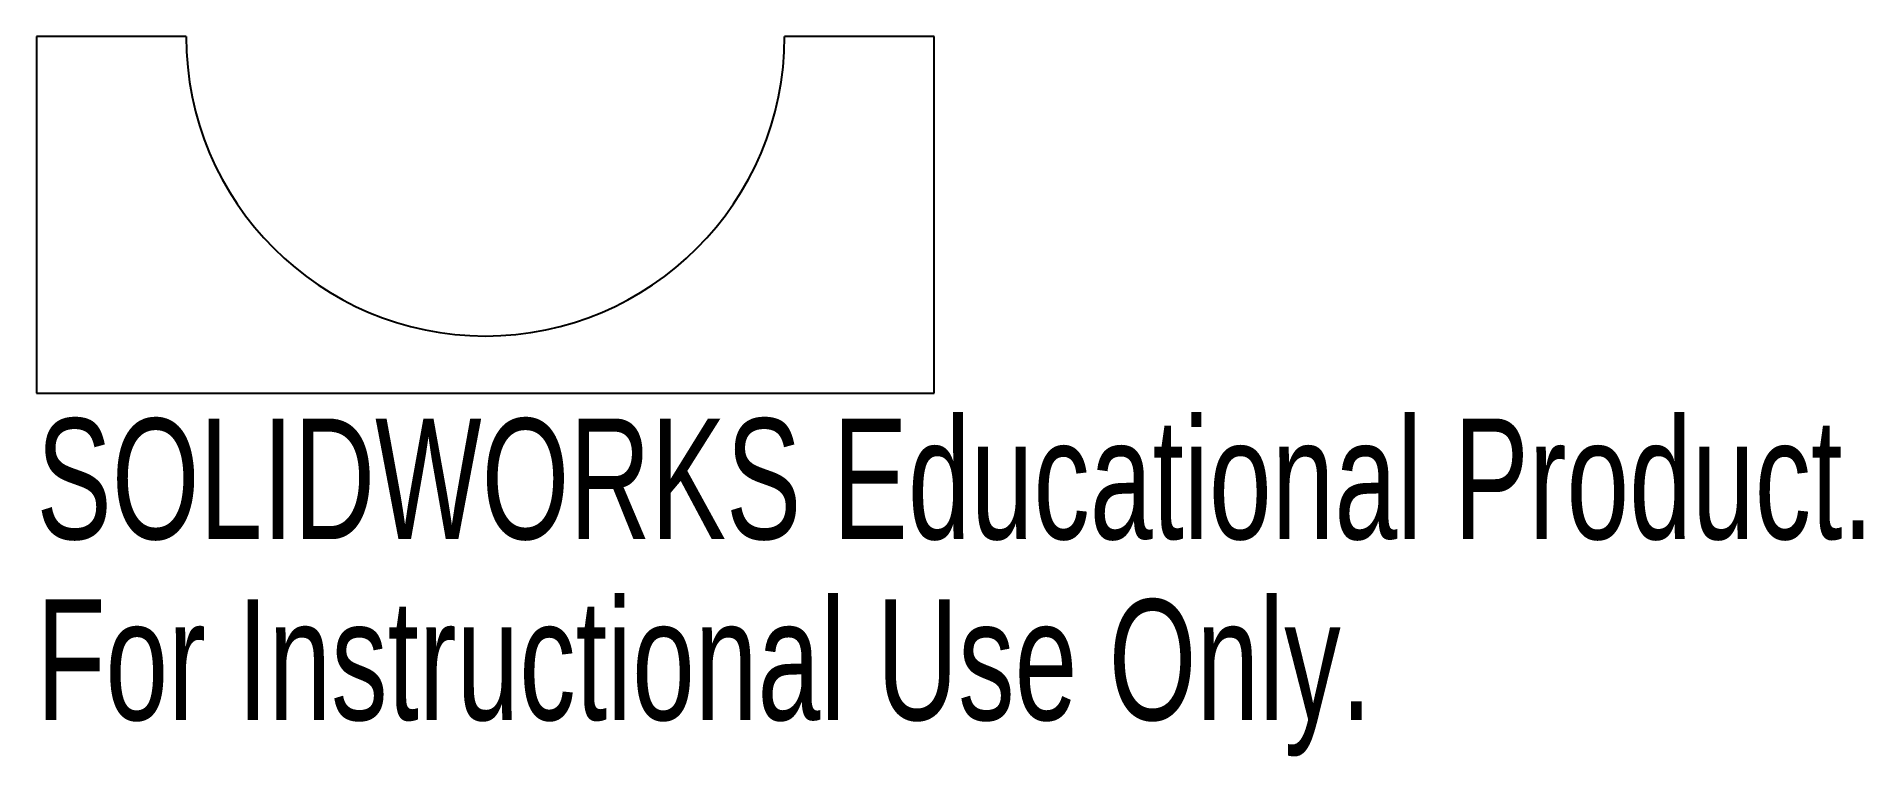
# Model space of a CAD drawing. Header units: millimetres. Extents: x 0 to 73.3, y -14.6 to 14.3.
import ezdxf

# ---------------------------------------------------------------- set-up
doc = ezdxf.new("R2010")
doc.units = ezdxf.units.MM
doc.styles.add('SLDTEXTSTYLE0', font='TXT', dxfattribs={"width": 0.7})

msp = doc.modelspace()

# ---------------------------------------------------------------- linework, layer by layer
at = {"color": 7, "linetype": 'Continuous', "lineweight": 25}
for p, q in [((6, 14.287), (0, 14.287)), ((0, 14.287), (0, 0)), ((36, 14.287), (30, 14.287)), ((36, 0), (36, 14.287)), ((0, 0), (36, 0))]:
    msp.add_line(p, q, dxfattribs=at)
msp.add_arc((18, 14.287), 12, 180, 0, dxfattribs=at)

# ---------------------------------------------------------------- texts
at = {"color": 7, "linetype": 'Continuous', "char_height": 4.83362, "attachment_point": 1, "style": 'SLDTEXTSTYLE0'}
for s, insert in [('SOLIDWORKS Educational Product.', (0, -1.02)), ('For Instructional Use Only.', (0, -8.27))]:
    msp.add_mtext(s, dxfattribs=dict(at, insert=insert))

doc.saveas('drawing.dxf')
